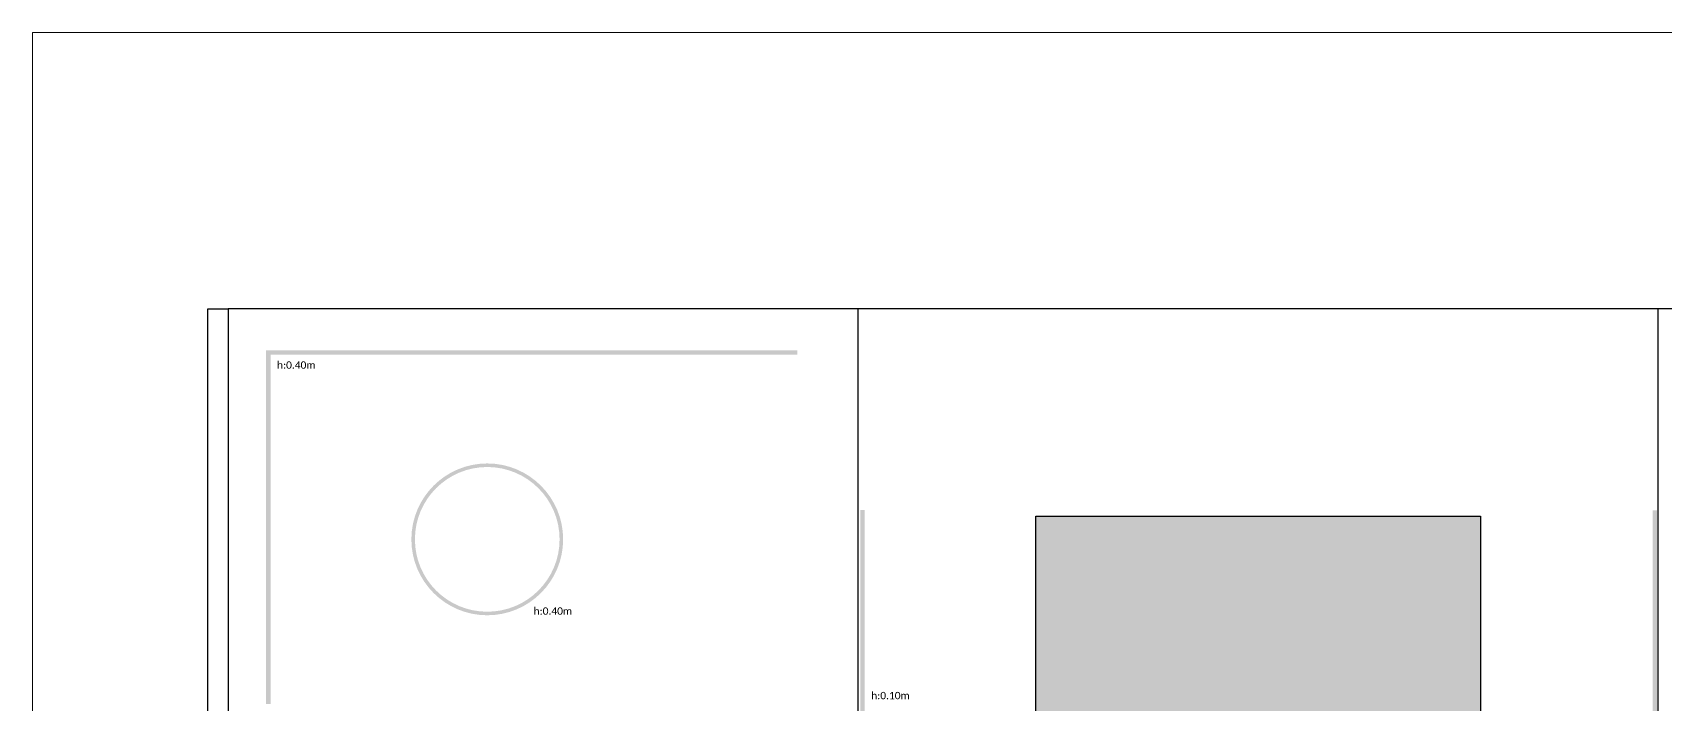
# Model space of a CAD drawing. Header units: millimetres. Extents: x 430 to 1353, y -204 to 152.
# Drawn here: x 430.02 to 448.39, y -32.99 to -25.44 of the extents above; entities that cross this region are included whole.
import ezdxf

# ---------------------------------------------------------------- set-up
doc = ezdxf.new("R2010")
doc.units = ezdxf.units.MM
for name, color, linetype in [('AR - Vista 05', 252, 'Continuous'), ('AR - Vista 1', 252, 'Continuous'), ('AR - Vista 2', 252, 'Continuous'), ('H_SUELOS 2', 252, 'Continuous')]:
    doc.layers.add(name, color=color, linetype=linetype)
for name, color, linetype, lineweight in [('ND-Apliques', 1, 'Continuous', 15), ('ND-Cotas', 252, 'Continuous', 9), ('ND-GLOBAL_Notas', 252, 'Continuous', 9)]:
    doc.layers.add(name, color=color, linetype=linetype, lineweight=lineweight)
doc.styles.get("Standard").update_dxf_attribs({"font": 'arial.ttf'})

# ---------------------------------------------------------------- blocks, each defined once
blk = doc.blocks.new('PLANTA BAJA')
at = {"layer": 'H_SUELOS 2', "transparency": 33554585}
h = blk.add_hatch(color=253, dxfattribs=at)
h.dxf.hatch_style = 1
h.paths.add_polyline_path([(9.315, 33.91), (14.315, 33.91), (14.315, 21.91), (9.315, 21.91)])
at = {"layer": 'AR - Vista 1'}
blk.add_lwpolyline([(9.315, 33.91), (14.315, 33.91), (14.315, 21.91), (9.315, 21.91)], close=True, dxfattribs=at)
at = {"layer": 'AR - Vista 2'}
for p, q in [((19.315, 36.24), (0.23, 36.24)), ((7.315, 19.915), (7.315, 36.24)), ((16.315, 19.915), (16.315, 36.24))]:
    blk.add_line(p, q, dxfattribs=at)
blk.add_lwpolyline([(0, 30.83), (0, 36.24), (0.23, 36.24), (0.23, 30.83)], dxfattribs=at)

msp = doc.modelspace()

# ---------------------------------------------------------------- hatches: boundary and pattern name
at = {"layer": 'ND-Apliques'}
h = msp.add_hatch(color=256, dxfattribs=at)
h.dxf.hatch_style = 1
h.paths.add_polyline_path([(432.699, -32.989), (432.699, -29.013), (432.649, -29.014), (432.649, -32.989)])
h = msp.add_hatch(color=256, dxfattribs=at)
h.dxf.hatch_style = 1
h.paths.add_polyline_path([(432.691, -29.063), (438.623, -29.063), (438.623, -29.013), (432.691, -29.013)])
h = msp.add_hatch(color=256, dxfattribs=at)
h.dxf.hatch_style = 1
h.paths.add_polyline_path([(434.283, -31.139, 1), (435.99, -31.139, 1)])
h.paths.add_polyline_path([(435.95, -31.139, -1), (434.323, -31.139, -1)], flags=16)
h = msp.add_hatch(color=256, dxfattribs=at)
h.dxf.hatch_style = 1
h.paths.add_polyline_path([(439.381, -44.861), (439.381, -30.809), (439.331, -30.809), (439.331, -44.861)])
h = msp.add_hatch(color=256, dxfattribs=at)
h.dxf.hatch_style = 1
h.paths.add_polyline_path([(448.294, -44.86), (448.294, -30.812), (448.244, -30.812), (448.244, -44.86)])

# ---------------------------------------------------------------- linework, layer by layer
at = {"layer": 'ND-GLOBAL_Notas'}
msp.add_lwpolyline([(430.023, -25.442), (457.688, -25.442), (457.688, -66.758), (430.023, -66.758)], close=True, dxfattribs=at)

# ---------------------------------------------------------------- block references
at = {"layer": 'AR - Vista 05'}
msp.add_blockref('PLANTA BAJA', (431.993, -64.788), dxfattribs=at)

# ---------------------------------------------------------------- texts
at = {"layer": 'ND-Cotas', "char_height": 0.09, "attachment_point": 1, "rotation": 0.0046}
for s, insert in [('{\\fCalibri|b0|i0|c0|p34;\\H0.91667x;h:0.40m}', (432.772, -29.138)), ('{\\fCalibri|b0|i0|c0|p34;\\H0.91667x;h:0.40m}', (435.658, -31.904)), ('{\\fCalibri|b0|i0|c0|p34;\\H0.91667x;h:0.10m}', (439.455, -32.854))]:
    msp.add_mtext_dynamic_manual_height_columns(s, width=0.67411, gutter_width=10.291, heights=[0.126], dxfattribs=dict(at, insert=insert))

doc.saveas('drawing.dxf')
